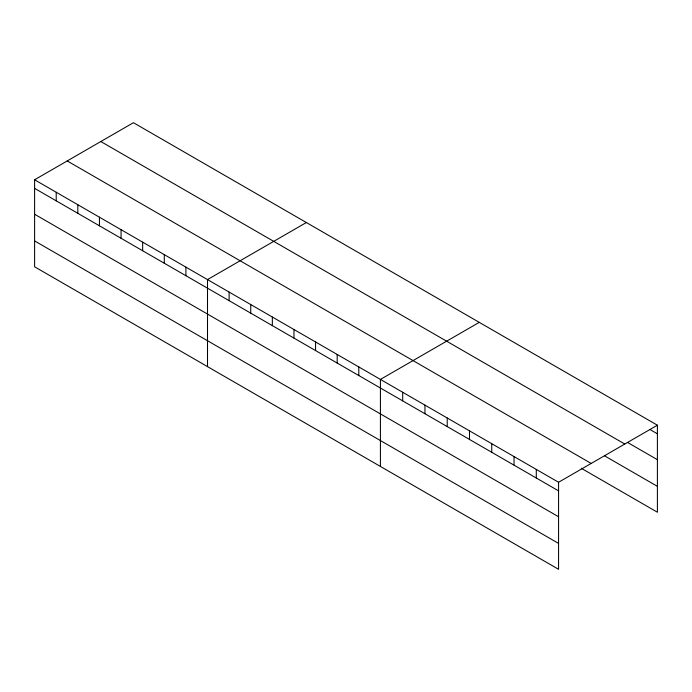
<?xml version="1.0" encoding="UTF-8"?>
<svg xmlns="http://www.w3.org/2000/svg" width="692" height="692" viewBox="0 0 692 692"><rect width="100%" height="100%" fill="white"/><g stroke="black" fill="none" stroke-linecap="round" stroke-linejoin="round"><path stroke-width="1.04" d="M34.6 179.773L558.565 482.272L558.565 569.3L34.6 266.792L34.6 179.773L133.435 122.7L657.4 425.208L657.4 512.227L581.315 468.302M306.348 222.53L207.505 279.594L207.505 366.613M479.253 322.36L380.418 379.424L380.418 466.443M558.565 482.272L657.4 425.208M649.978 429.516L657.4 433.806M627.705 442.543L657.4 459.687M100.824 141.54L624.781 444.039M604.514 455.812L657.4 486.346M67.219 160.942L591.176 463.441M34.6 188.362L558.565 490.87M34.6 214.243L558.565 516.751M34.6 240.911L558.565 543.41M536.291 469.418L536.291 478.008M514.026 456.564L514.026 465.154M491.752 443.702L491.752 452.3M469.487 430.848L469.487 439.437M447.222 417.994L447.222 426.583M424.949 405.14L424.949 413.73M402.683 392.277L402.683 400.876M358.802 366.942L358.802 375.54M337.186 354.468L337.186 363.058M315.578 341.986L315.578 350.576M293.962 329.513L293.962 338.103M272.345 317.031L272.345 325.621M250.738 304.549L250.738 313.147M229.121 292.076L229.121 300.665M185.897 267.121L185.897 275.71M164.281 254.639L164.281 263.228M142.664 242.157L142.664 250.755M121.057 229.683L121.057 238.273M99.44 217.201L99.44 225.8M77.824 204.728L77.824 213.318M56.216 192.246L56.216 200.836"/></g></svg>
